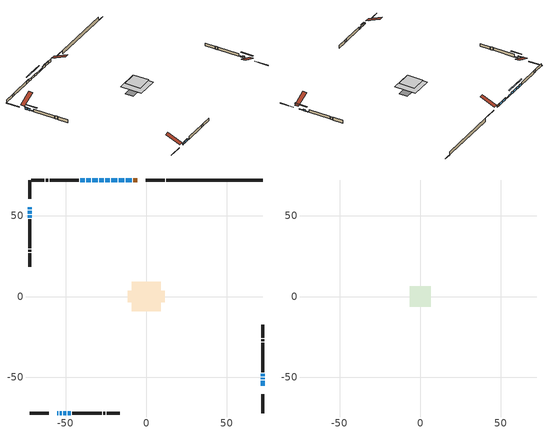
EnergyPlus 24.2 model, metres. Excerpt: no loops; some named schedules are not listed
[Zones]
conditioned space
 floor adiabatic (AdiabaticFloorConstruction): -9.09,-9.09 -9.09,9.09 9.09,9.09 9.09,-9.09 z1.91
 floor foundation (Slab1 construction): -11.4,-3.53 -11.4,3.53 11.4,3.53 11.4,-3.53 z-1.13
 floor foundation (Slab2 construction): -2.13,-1.53 -2.13,1.53 2.13,1.53 2.13,-1.53 z0
 wall outside (RimJoist1 construction): 11.57,72.24 -0.21,72.24 / -72.24,-72.24 -60.46,-72.24 / -72.24,72.24 -72.24,60.46 / 72.24,-72.24 72.24,-60.46 z1.91:2.21
 wall outside (AdiabaticWallConstruction 1): -5.45,72.24 -8.14,72.24 z1.91:3.94
 wall outside (AdiabaticWallConstruction): -55.22,-72.24 -54.58,-72.24 / -22.67,72.24 -25.42,72.24 z1.91:3.13; -9.07,72.24 -12.57,72.24 / -53.66,-72.24 -52.51,-72.24 / -72.24,55.22 -72.24,54.08 / -26.35,72.24 -29.09,72.24 / -30.02,72.24 -33.52,72.24 / -34.45,72.24 -37.2,72.24 / -38.12,72.24 -40.87,72.24 z1.91:3.66; -13.5,72.24 -17.16,72.24 z1.91:3.74; -18.09,72.24 -21.75,72.24 z1.91:2.42; -51.58,-72.24 -49.5,-72.24 z1.91:3.99; -48.57,-72.24 -46.74,-72.24 z1.91:2.83; -72.24,53.15 -72.24,51.32 z1.91:3.59; 72.24,-55.22 72.24,-52.33 / -72.24,50.39 -72.24,48.94 z1.91:2.47; 72.24,-51.4 72.24,-50.25 z1.91:3.05; 72.24,-49.33 72.24,-47.8 z1.91:2.22
 wall outside (Wall1 construction): -41.8,72.24 -59.87,72.24 / -45.82,-72.24 -27.75,-72.24 / -72.24,48.02 -72.24,29.95 / 72.24,-46.87 72.24,-28.8 z1.91:4.35
 wall outside (Wall2 construction): -60.8,72.24 -62.17,72.24 / -26.82,-72.24 -25.44,-72.24 / -72.24,29.02 -72.24,27.64 / 72.24,-27.87 72.24,-26.5 z1.91:4.35
 wall outside (Wall3 construction): -63.1,72.24 -71.31,72.24 / -24.51,-72.24 -16.31,-72.24 / -72.24,26.71 -72.24,18.51 / 72.24,-25.57 72.24,-17.36 z1.91:4.35
 wall foundation (FoundationWall1 construction): 12.5,72.24,-1.13 12.5,72.24,1.91 66.05,72.24,1.91 66.05,72.24,-1.03 72.24,72.24,-1.03 72.24,72.24,-1.13
 window (WindowConstruction 11): -55.22,-72.24 -54.59,-72.24 z1.91:3.13
 window (WindowConstruction 3): -9.07,72.24 -12.57,72.24 z1.91:3.66
 window (WindowConstruction 4): -13.5,72.24 -17.16,72.24 z1.91:3.74
 window (WindowConstruction 5): -18.09,72.24 -21.75,72.24 z1.91:2.42
 window (WindowConstruction 12): -22.67,72.24 -25.42,72.24 z1.91:3.13
 window (WindowConstruction 6): -53.66,-72.24 -52.51,-72.24 z1.91:3.66
 window (WindowConstruction 7): -51.58,-72.24 -49.5,-72.24 z1.91:3.99
 window (WindowConstruction 8): -48.57,-72.24 -46.74,-72.24 z1.91:2.82
 window (WindowConstruction 9): -72.24,55.22 -72.24,54.08 z1.91:3.66
 window (WindowConstruction 10): -72.24,53.15 -72.24,51.32 z1.91:3.59
 window (WindowConstruction 13): 72.24,-55.22 72.24,-52.33 z1.91:2.47
 window (WindowConstruction 14): -26.35,72.24 -29.09,72.24 z1.91:3.66
 window (WindowConstruction 15): -30.02,72.24 -33.52,72.24 z1.91:3.66
 window (WindowConstruction 16): -34.45,72.24 -37.2,72.24 z1.91:3.66
 window (WindowConstruction 17): -72.24,50.39 -72.24,48.94 z1.91:2.47
 window (WindowConstruction): 72.24,-51.4 72.24,-50.25 z1.91:3.05
 window (WindowConstruction 1): 72.24,-49.33 72.24,-47.8 z1.91:2.21
 window (WindowConstruction 2): -38.13,72.24 -40.87,72.24 z1.91:3.66
 door (Door): -5.45,72.24 -8.14,72.24 z1.91:3.94
 ceiling adiabatic (AdiabaticFloorConstruction): 9.09,-9.09 9.09,9.09 -9.09,9.09 -9.09,-9.09 z1.91
attic - vented
 floor to conditioned space (Floor1 construction Reversed): -6.5,-6.5 -6.5,6.5 6.5,6.5 6.5,-6.5 z4.35
 roof outside (Roof1 construction): -4.52,72.24,4.35 -4.52,59.74,9.55 -1.14,59.74,9.55 -1.14,72.24,4.35; -56.15,-72.24,4.35 -56.15,-59.74,9.55 -59.53,-59.74,9.55 -59.53,-72.24,4.35; -72.24,56.15,4.35 -59.74,56.15,9.55 -59.74,59.53,9.55 -72.24,59.53,4.35; 72.24,-56.15,4.35 59.74,-56.15,9.55 59.74,-59.53,9.55 72.24,-59.53,4.35
shading: -12.77,72.24 -8.87,72.24 -8.87,72.65 -12.77,72.65 z3.86; -17.36,72.24 -13.3,72.24 -13.3,72.65 -17.36,72.65 z3.94; -21.95,72.24 -17.89,72.24 -17.89,72.65 -21.95,72.65 z2.62; -52.31,-72.24 -53.86,-72.24 -53.86,-72.65 -52.31,-72.65 z3.86; -49.3,-72.24 -51.79,-72.24 -51.79,-72.65 -49.3,-72.65 z4.19; -46.54,-72.24 -48.77,-72.24 -48.77,-72.65 -46.54,-72.65 z3.03; -72.24,53.88 -72.24,55.42 -72.65,55.42 -72.65,53.88 z3.86; -72.24,51.12 -72.24,53.35 -72.65,53.35 -72.65,51.12 z3.79; 72.24,-48.47 72.24,-59.08 72.65,-59.08 72.65,-48.47 z6.33; -32.95,72.24 -22.49,72.24 -22.49,72.65 -32.95,72.65 z7.52; -37.38,72.24 -26.16,72.24 -26.16,72.65 -37.38,72.65 z7.52; -41.06,72.24 -30.59,72.24 -30.59,72.65 -41.06,72.65 z7.52; -72.24,45.09 -72.24,54.25 -72.65,54.25 -72.65,45.09 z6.33; 72.24,-50.05 72.24,-51.6 72.65,-51.6 72.65,-50.05 z3.25; 72.24,-47.6 72.24,-49.53 72.65,-49.53 72.65,-47.6 z2.42; -41.07,72.24 -37.92,72.24 -37.92,72.65 -41.07,72.65 z3.86
[Building]
Building 1: Terrain=Suburbs
[Site:Location]
Edmonton Intl AP_AB: Latitude {deg}=53.31; Longitude {deg}=-113.58; Time Zone {hr}=-7; Elevation {m}=723; Keep Site Location Information=Yes
[Site:GroundTemperature:Shallow]
-1.56185, -3.61833, -3.78302, -2.80711, 1.11059, 5.01004, 8.39065, 10.5322, 10.7141, 8.97234, 5.67794, 1.89811
[Site:WaterMainsTemperature]
Calculation Method=Schedule; Temperature Schedule=mains temperature schedule
[Material] Roughness=Rough; Thermal Absorptance=0.9
Name | Thickness {m} | Conductivity {W/m-K} | Density {kg/m3} | Specific Heat {J/kg-K} | Solar Absorptance | Visible Absorptance
asphalt or fiberglass shingles | 0.00635 | 0.162714 | 1121.4 | 1465.45 | 0.4 | 0.4
ceiling loosefill ins | 0.0846667 | 0.0480833 | 16.02 | 1046.75 | 0.7 | 0.7
ceiling stud and cavity | 0.1397 | 0.112217 | 65.682 | 1177.47 | 0.7 | 0.7
concrete 4.0 in. | 0.1016 | 1.803125 | 2242.8 | 837.4 | 0.7 | 0.7
concrete 8.0 in. | 0.2032 | 1.803125 | 2242.8 | 837.4 | 0.7 | 0.7
door material | 0.04445 | 0.327969 | 512.64 | 1214.23 | 0.7 | 0.7
floor covering | 0.0127 | 0.0433444 | 54.468 | 1339.84 | 0.6 | 0.6
floor rigid ins; wall rigid ins 1 | 0.512978 | 0.029427 | 32.04 | 1214.23 | 0.7 | 0.7
floor stud and cavity | 0.1397 | 1.75129 | 37.0049 | 1207.88 | 0.7 | 0.7
furniture material conditioned space 1 | 0.1524 | 0.115458 | 640.8 | 1214.23 | 0.6 | 0.6
gypsum board | 0.0127 | 0.160291 | 801 | 837.4 | 0.6 | 0.6
osb sheathing 0.5 in. | 0.0127 | 0.115458 | 512.64 | 1214.23 | 0.7 | 0.7
osb sheathing 0.75 in. | 0.01905 | 0.115458 | 512.64 | 1214.23 | 0.7 | 0.7
osb sheathing 2.0 in. | 0.0508 | 0.115458 | 512.64 | 1214.23 | 0.7 | 0.7
rim joist rigid ins; wall rigid ins | 0.051816 | 0.029427 | 32.04 | 1214.23 | 0.7 | 0.7
rim joist stud and cavity | 0.0508 | 0.0448971 | 125.044 | 1163.47 | 0.6 | 0.6
wall stud and cavity | 0.1397 | 0.228645 | 139.0536 | 1170.24 | 0.7 | 0.7
wall stud and cavity 1 | 0.1397 | 0.714818 | 139.0536 | 1170.24 | 0.7 | 0.7
wall stud and cavity 2 | 0.1397 | 0.312562 | 139.0536 | 1170.24 | 0.7 | 0.7
wall stud and cavity 3 | 0.0889 | 0.380278 | 52.3479 | 1209.89 | 0.7 | 0.7
wall stud and cavity 4 | 0.0889 | 0.391764 | 83.0341 | 1211.67 | 0.7 | 0.7
wood siding | 0.0254 | 0.102417 | 544.68 | 1172.36 | 0.4 | 0.4
wood siding 1; wood siding 2; wood siding 3 | 0.0254 | 0.102417 | 544.68 | 1172.36 | 0.7 | 0.7
[WindowMaterial:SimpleGlazingSystem]
Name | U-Factor {W/m2-K} | Solar Heat Gain Coefficient
WindowMaterial | 2.04635 | 0.44
WindowMaterial 1 | 2.68058 | 0.26
WindowMaterial 10 | 2.2042 | 0.4
WindowMaterial 11 | 2.13095 | 0.42
WindowMaterial 12 | 3.01672 | 0.5
WindowMaterial 13 | 1.9027 | 0.47
WindowMaterial 2 | 2.10143 | 0.43
WindowMaterial 3 | 1.94017 | 0.46
WindowMaterial 4 | 1.98105 | 0.45
WindowMaterial 5 | 2.22464 | 0.4
WindowMaterial 6 | 1.99525 | 0.45
WindowMaterial 7 | 1.90667 | 0.46
WindowMaterial 8 | 2.03102 | 0.44
WindowMaterial 9 | 1.94074 | 0.46
[Construction]
AdiabaticFloorConstruction: floor stud and cavity, floor rigid ins, osb sheathing 0.75 in., floor covering
AdiabaticWallConstruction: wood siding 2, wall rigid ins 1, wall stud and cavity 3, gypsum board
AdiabaticWallConstruction 1: wood siding 3, wall rigid ins 1, wall stud and cavity 3, gypsum board
Door: door material
Floor1 construction Reversed: gypsum board, ceiling stud and cavity, ceiling loosefill ins
FoundationWall1 construction: concrete 8.0 in.
furniture construction conditioned space 1: furniture material conditioned space 1
PartitionWallConstruction: gypsum board, wall stud and cavity 4, gypsum board
RimJoist1 construction: wood siding 1, rim joist rigid ins, osb sheathing 2.0 in., rim joist stud and cavity
Roof1 construction: asphalt or fiberglass shingles
Slab1 construction; Slab2 construction: concrete 4.0 in.
Wall1 construction: wood siding, wall rigid ins, osb sheathing 0.5 in., wall stud and cavity, gypsum board
Wall2 construction: wood siding, wall rigid ins, osb sheathing 0.5 in., wall stud and cavity 1, gypsum board
Wall3 construction: wood siding, wall rigid ins, osb sheathing 0.5 in., wall stud and cavity 2, gypsum board
WindowConstruction: WindowMaterial
WindowConstruction 1: WindowMaterial 1
WindowConstruction 10: WindowMaterial 9
WindowConstruction 11: WindowMaterial 10
WindowConstruction 12: WindowMaterial 11
WindowConstruction 13; WindowConstruction 17: WindowMaterial 12
WindowConstruction 14; WindowConstruction 2: WindowMaterial 2
WindowConstruction 15; WindowConstruction 3: WindowMaterial 3
WindowConstruction 16: WindowMaterial 13
WindowConstruction 4: WindowMaterial 4
WindowConstruction 5: WindowMaterial 5
WindowConstruction 6; WindowConstruction 9: WindowMaterial 6
WindowConstruction 7: WindowMaterial 7
WindowConstruction 8: WindowMaterial 8
[Zone] Multiplier=1; Part of Total Floor Area=Yes
Name | Volume {m3}
attic - vented | 140.996
conditioned space | 1097.6
[Space]
Name | Zone | Volume {m3}
attic - vented 1 | attic - vented | 140.996
conditioned space 1 | conditioned space | 1097.6
[ZoneInfiltration:EffectiveLeakageArea]
infil attic - vented 1: Zone or Space=attic - vented 1; Schedule=Always On Discrete; Effective Air Leakage Area {cm2}=5882.78; Stack Coefficient=0.000362028; Wind Coefficient=1.28556e-05
[ZoneMixing]
whole house fan mix: Zone or Space=attic - vented; Schedule=Always On Continuous; Design Flow Rate Calculation Method=Flow/Zone; Design Flow Rate {m3/s}=0; Source Zone or Space=conditioned space
[SurfaceProperty:ExposedFoundationPerimeter] Exposed Perimeter Calculation Method=TotalExposedPerimeter
Name | Total Exposed Perimeter {m}
Slab1 | 59.741
Slab2 | 14.63
[InternalMass] Zone or ZoneList=conditioned space; Space or SpaceList=conditioned space 1
Name | Construction | Surface Area {m2}
furniture mass conditioned space 1 | furniture construction conditioned space 1 | 201.724
partition wall mass | PartitionWallConstruction | 504.31
[Lights]
interior lighting: Zone or ZoneList or Space or SpaceList=conditioned space 1; Schedule=interior lighting schedule; Design Level Calculation Method=LightingLevel; Lighting Level {W}=343.2; Return Air Fraction=0; Fraction Radiant=0.6; Fraction Visible=0.2; Fraction Replaceable=1
[People]
occupants: Zone or ZoneList or Space or SpaceList=conditioned space 1; Number of People Schedule=occupants schedule; Number of People Calculation Method=People; Number of People=3; Fraction Radiant=0.314171; Sensible Heat Fraction=0.56303; Activity Level Schedule=occupants activity schedule; Carbon Dioxide Generation Rate {m3/s-W}=0; Enable ASHRAE 55 Comfort Warnings=No; Mean Radiant Temperature Calculation Type=EnclosureAveraged
[ElectricEquipment] Zone or ZoneList or Space or SpaceList=conditioned space 1; Design Level Calculation Method=EquipmentLevel
Name | Schedule | Design Level {W} | Fraction Latent | Fraction Radiant | Fraction Lost
clothes dryer | clothes dryer schedule | 140.772 | 0.015 | 0.081 | 0.85
clothes washer | clothes washer schedule | 32.1985 | 0.03 | 0.162 | 0.7
cooking range | cooking range schedule | 215.147 | 0.08 | 0.432 | 0.2
dishwasher | dishwasher schedule | 66.8632 | 0.3 | 0.18 | 0.4
fridge | fridge schedule | 72.9452 | 0 | 0.6 | 0
mech vent bath fan 0 | mech vent bath fan 0 schedule | 50.2 | 0 | 0 | 1
mech vent bath fan 1 | mech vent bath fan 1 schedule | 50.2 | 0 | 0 | 1
mech vent house fan | mech vent house fan schedule | 37.43 | 0 | 0 | 0.5
mech vent house fan cfis | mech vent house fan cfis schedule | 0 | 0 | 0 | 0
mech vent range fan 0 | mech vent range fan 0 schedule | 57 | 0 | 0 | 1
misc plug loads | misc plug loads schedule | 494.7 | 0.045 | 0.513 | 0.1
whole house fan | Always On Discrete | 0 | 0 | 0 | 1
[OtherEquipment] Zone or ZoneList or Space or SpaceList=conditioned space 1; Design Level Calculation Method=EquipmentLevel
Name | Fuel Type | Schedule | Design Level {W} | Fraction Latent | Fraction Radiant | Fraction Lost
clothes dryer 1 | Electricity | clothes dryer schedule | 0 | 0.015 | 0.081 | 0.85
cooking range 1 | Electricity | cooking range schedule | 0 | 0.08 | 0.432 | 0.2
general water use latent | None | general water use schedule | 62.594 | 1 | 0 | 0
general water use sensible | None | general water use schedule | -61.6891 | 0 | 0.6 | 0
mech vent house fan latent load | None | Always On Discrete | 0 | 1 | 0 | 0
mech vent house fan sensible load | None | Always On Discrete | 0 | 0 | 0 | 0
water heater energy adjustment1; water heater energy adjustment2 | NaturalGas | Always On Discrete | 0.01 | 0 | 0 | 1
[ZoneInfiltration:DesignFlowRate] Zone or ZoneList or Space or SpaceList=conditioned space 1; Schedule=Always On Discrete; Design Flow Rate Calculation Method=Flow/Zone; Design Flow Rate {m3/s}=0
infil flow; natural vent flow; whole house fan flow
[Foundation:Kiva] Initial Indoor Air Temperature {C}=18; Wall Depth Below Slab {m}=0.2032
Name | Wall Height Above Grade {m}
Foundation Kiva 1 | 1.91003
Foundation Kiva 2 | 0.1016
[Foundation:Kiva:Settings]
Soil Conductivity {W/m-K}=0.849921; Soil Density {kg/m3}=1842.3; Soil Specific Heat {J/kg-K}=418.7; Ground Solar Absorptivity=0.9; Ground Thermal Absorptivity=0.9; Ground Surface Roughness {m}=0.03; Far-Field Width {m}=40; Deep-Ground Boundary Condition=ZeroFlux; Deep-Ground Depth {m}=40; Minimum Cell Dimension {m}=0.2; Maximum Cell Growth Coefficient=3; Simulation Timestep=Timestep
[Exterior:Lights]
exterior lighting: Schedule=exterior lighting schedule; Design Level {W}=75.6
[Schedule:Constant]
Name | Hourly Value
Always On Continuous; mech vent house fan schedule; mech vent house fan cfis schedule; Always On Discrete | 1
occupants activity schedule | 117.228
fridge schedule | 0
[Schedule:Week:Daily]
interior lighting schedule Week Rule - Jan1-Jan27: interior lighting schedule day, interior lighting schedule day, interior lighting schedule day, interior lighting schedule day, interior lighting schedule day, interior lighting schedule day, interior lighting schedule day, interior lighting schedule default day, interior lighting schedule default day, interior lighting schedule default day, interior lighting schedule default day, interior lighting schedule default day
interior lighting schedule Week Rule - Jan28-Feb3: interior lighting schedule day, interior lighting schedule day, interior lighting schedule day, interior lighting schedule day, interior lighting schedule day 1, interior lighting schedule day 1, interior lighting schedule day 1, interior lighting schedule default day, interior lighting schedule default day, interior lighting schedule default day, interior lighting schedule default day, interior lighting schedule default day
interior lighting schedule Week Rule - Feb4-Feb24: interior lighting schedule day 1, interior lighting schedule day 1, interior lighting schedule day 1, interior lighting schedule day 1, interior lighting schedule day 1, interior lighting schedule day 1, interior lighting schedule day 1, interior lighting schedule default day, interior lighting schedule default day, interior lighting schedule default day, interior lighting schedule default day, interior lighting schedule default day
interior lighting schedule Week Rule - Feb25-Mar3: interior lighting schedule day 1, interior lighting schedule day 1, interior lighting schedule day 1, interior lighting schedule day 1, interior lighting schedule day 2, interior lighting schedule day 2, interior lighting schedule day 2, interior lighting schedule default day, interior lighting schedule default day, interior lighting schedule default day, interior lighting schedule default day, interior lighting schedule default day
interior lighting schedule Week Rule - Mar4-Mar31: interior lighting schedule day 2, interior lighting schedule day 2, interior lighting schedule day 2, interior lighting schedule day 2, interior lighting schedule day 2, interior lighting schedule day 2, interior lighting schedule day 2, interior lighting schedule default day, interior lighting schedule default day, interior lighting schedule default day, interior lighting schedule default day, interior lighting schedule default day
interior lighting schedule Week Rule - Apr1-Apr28: interior lighting schedule day 3, interior lighting schedule day 3, interior lighting schedule day 3, interior lighting schedule day 3, interior lighting schedule day 3, interior lighting schedule day 3, interior lighting schedule day 3, interior lighting schedule default day, interior lighting schedule default day, interior lighting schedule default day, interior lighting schedule default day, interior lighting schedule default day
interior lighting schedule Week Rule - Apr29-May5: interior lighting schedule day 3, interior lighting schedule day 3, interior lighting schedule day 4, interior lighting schedule day 4, interior lighting schedule day 4, interior lighting schedule day 4, interior lighting schedule day 4, interior lighting schedule default day, interior lighting schedule default day, interior lighting schedule default day, interior lighting schedule default day, interior lighting schedule default day
interior lighting schedule Week Rule - May6-May26: interior lighting schedule day 4, interior lighting schedule day 4, interior lighting schedule day 4, interior lighting schedule day 4, interior lighting schedule day 4, interior lighting schedule day 4, interior lighting schedule day 4, interior lighting schedule default day, interior lighting schedule default day, interior lighting schedule default day, interior lighting schedule default day, interior lighting schedule default day
interior lighting schedule Week Rule - May27-Jun2: interior lighting schedule day 4, interior lighting schedule day 4, interior lighting schedule day 4, interior lighting schedule day 4, interior lighting schedule day 4, interior lighting schedule day 5, interior lighting schedule day 5, interior lighting schedule default day, interior lighting schedule default day, interior lighting schedule default day, interior lighting schedule default day, interior lighting schedule default day
interior lighting schedule Week Rule - Jun3-Jun30: interior lighting schedule day 5, interior lighting schedule day 5, interior lighting schedule day 5, interior lighting schedule day 5, interior lighting schedule day 5, interior lighting schedule day 5, interior lighting schedule day 5, interior lighting schedule default day, interior lighting schedule default day, interior lighting schedule default day, interior lighting schedule default day, interior lighting schedule default day
interior lighting schedule Week Rule - Jul1-Jul28: interior lighting schedule day 6, interior lighting schedule day 6, interior lighting schedule day 6, interior lighting schedule day 6, interior lighting schedule day 6, interior lighting schedule day 6, interior lighting schedule day 6, interior lighting schedule default day, interior lighting schedule default day, interior lighting schedule default day, interior lighting schedule default day, interior lighting schedule default day
interior lighting schedule Week Rule - Jul29-Aug4: interior lighting schedule day 6, interior lighting schedule day 6, interior lighting schedule day 6, interior lighting schedule day 7, interior lighting schedule day 7, interior lighting schedule day 7, interior lighting schedule day 7, interior lighting schedule default day, interior lighting schedule default day, interior lighting schedule default day, interior lighting schedule default day, interior lighting schedule default day
interior lighting schedule Week Rule - Aug5-Aug25: interior lighting schedule day 7, interior lighting schedule day 7, interior lighting schedule day 7, interior lighting schedule day 7, interior lighting schedule day 7, interior lighting schedule day 7, interior lighting schedule day 7, interior lighting schedule default day, interior lighting schedule default day, interior lighting schedule default day, interior lighting schedule default day, interior lighting schedule default day
interior lighting schedule Week Rule - Aug26-Sep1: interior lighting schedule day 7, interior lighting schedule day 7, interior lighting schedule day 7, interior lighting schedule day 7, interior lighting schedule day 7, interior lighting schedule day 7, interior lighting schedule day 8, interior lighting schedule default day, interior lighting schedule default day, interior lighting schedule default day, interior lighting schedule default day, interior lighting schedule default day
interior lighting schedule Week Rule - Sep2-Sep29: interior lighting schedule day 8, interior lighting schedule day 8, interior lighting schedule day 8, interior lighting schedule day 8, interior lighting schedule day 8, interior lighting schedule day 8, interior lighting schedule day 8, interior lighting schedule default day, interior lighting schedule default day, interior lighting schedule default day, interior lighting schedule default day, interior lighting schedule default day
interior lighting schedule Week Rule - Sep30-Oct6: interior lighting schedule day 8, interior lighting schedule day 9, interior lighting schedule day 9, interior lighting schedule day 9, interior lighting schedule day 9, interior lighting schedule day 9, interior lighting schedule day 9, interior lighting schedule default day, interior lighting schedule default day, interior lighting schedule default day, interior lighting schedule default day, interior lighting schedule default day
interior lighting schedule Week Rule - Oct7-Oct27: interior lighting schedule day 9, interior lighting schedule day 9, interior lighting schedule day 9, interior lighting schedule day 9, interior lighting schedule day 9, interior lighting schedule day 9, interior lighting schedule day 9, interior lighting schedule default day, interior lighting schedule default day, interior lighting schedule default day, interior lighting schedule default day, interior lighting schedule default day
interior lighting schedule Week Rule - Oct28-Nov3: interior lighting schedule day 9, interior lighting schedule day 9, interior lighting schedule day 9, interior lighting schedule day 9, interior lighting schedule day 10, interior lighting schedule day 10, interior lighting schedule day 10, interior lighting schedule default day, interior lighting schedule default day, interior lighting schedule default day, interior lighting schedule default day, interior lighting schedule default day
interior lighting schedule Week Rule - Nov4-Nov24: interior lighting schedule day 10, interior lighting schedule day 10, interior lighting schedule day 10, interior lighting schedule day 10, interior lighting schedule day 10, interior lighting schedule day 10, interior lighting schedule day 10, interior lighting schedule default day, interior lighting schedule default day, interior lighting schedule default day, interior lighting schedule default day, interior lighting schedule default day
interior lighting schedule Week Rule - Nov25-Dec1: interior lighting schedule day 10, interior lighting schedule day 10, interior lighting schedule day 10, interior lighting schedule day 10, interior lighting schedule day 10, interior lighting schedule day 10, interior lighting schedule day 11, interior lighting schedule default day, interior lighting schedule default day, interior lighting schedule default day, interior lighting schedule default day, interior lighting schedule default day
interior lighting schedule Week Rule - Dec2-Dec31: interior lighting schedule day 11, interior lighting schedule day 11, interior lighting schedule day 11, interior lighting schedule day 11, interior lighting schedule day 11, interior lighting schedule day 11, interior lighting schedule day 11, interior lighting schedule default day, interior lighting schedule default day, interior lighting schedule default day, interior lighting schedule default day, interior lighting schedule default day
occupants schedule Week Rule - Jan1-Dec31: occupants schedule day, occupants schedule day, occupants schedule day, occupants schedule day, occupants schedule day, occupants schedule day, occupants schedule day, occupants schedule default day, occupants schedule default day, occupants schedule default day, occupants schedule default day, occupants schedule default day
clothes dryer schedule Week Rule - Jan1-Dec31: clothes dryer schedule day, clothes dryer schedule day, clothes dryer schedule day, clothes dryer schedule day, clothes dryer schedule day, clothes dryer schedule day, clothes dryer schedule day, clothes dryer schedule default day, clothes dryer schedule default day, clothes dryer schedule default day, clothes dryer schedule default day, clothes dryer schedule default day
clothes washer schedule Week Rule - Jan1-Dec31: clothes washer schedule day, clothes washer schedule day, clothes washer schedule day, clothes washer schedule day, clothes washer schedule day, clothes washer schedule day, clothes washer schedule day, clothes washer schedule default day, clothes washer schedule default day, clothes washer schedule default day, clothes washer schedule default day, clothes washer schedule default day
cooking range schedule Week Rule - Jan1-Dec31: cooking range schedule day, cooking range schedule day, cooking range schedule day, cooking range schedule day, cooking range schedule day, cooking range schedule day, cooking range schedule day, cooking range schedule default day, cooking range schedule default day, cooking range schedule default day, cooking range schedule default day, cooking range schedule default day
dishwasher schedule Week Rule - Jan1-Dec31: dishwasher schedule day, dishwasher schedule day, dishwasher schedule day, dishwasher schedule day, dishwasher schedule day, dishwasher schedule day, dishwasher schedule day, dishwasher schedule default day, dishwasher schedule default day, dishwasher schedule default day, dishwasher schedule default day, dishwasher schedule default day
mech vent bath fan 0 schedule Week Rule - Jan1-Dec31: mech vent bath fan 0 schedule day, mech vent bath fan 0 schedule day, mech vent bath fan 0 schedule day, mech vent bath fan 0 schedule day, mech vent bath fan 0 schedule day, mech vent bath fan 0 schedule day, mech vent bath fan 0 schedule day, mech vent bath fan 0 schedule default day, mech vent bath fan 0 schedule default day, mech vent bath fan 0 schedule default day, mech vent bath fan 0 schedule default day, mech vent bath fan 0 schedule default day
mech vent bath fan 1 schedule Week Rule - Jan1-Dec31: mech vent bath fan 1 schedule day, mech vent bath fan 1 schedule day, mech vent bath fan 1 schedule day, mech vent bath fan 1 schedule day, mech vent bath fan 1 schedule day, mech vent bath fan 1 schedule day, mech vent bath fan 1 schedule day, mech vent bath fan 1 schedule default day, mech vent bath fan 1 schedule default day, mech vent bath fan 1 schedule default day, mech vent bath fan 1 schedule default day, mech vent bath fan 1 schedule default day
mech vent range fan 0 schedule Week Rule - Jan1-Dec31: mech vent range fan 0 schedule day, mech vent range fan 0 schedule day, mech vent range fan 0 schedule day, mech vent range fan 0 schedule day, mech vent range fan 0 schedule day, mech vent range fan 0 schedule day, mech vent range fan 0 schedule day, mech vent range fan 0 schedule default day, mech vent range fan 0 schedule default day, mech vent range fan 0 schedule default day, mech vent range fan 0 schedule default day, mech vent range fan 0 schedule default day
misc plug loads schedule Week Rule - Jan1-Dec31: misc plug loads schedule day, misc plug loads schedule day, misc plug loads schedule day, misc plug loads schedule day, misc plug loads schedule day, misc plug loads schedule day, misc plug loads schedule day, misc plug loads schedule default day, misc plug loads schedule default day, misc plug loads schedule default day, misc plug loads schedule default day, misc plug loads schedule default day
general water use schedule Week Rule - Jan1-Dec31: general water use schedule day, general water use schedule day, general water use schedule day, general water use schedule day, general water use schedule day, general water use schedule day, general water use schedule day, general water use schedule default day, general water use schedule default day, general water use schedule default day, general water use schedule default day, general water use schedule default day
exterior lighting schedule Week Rule - Jan1-Jan27: exterior lighting schedule day, exterior lighting schedule day, exterior lighting schedule day, exterior lighting schedule day, exterior lighting schedule day, exterior lighting schedule day, exterior lighting schedule day, exterior lighting schedule default day, exterior lighting schedule default day, exterior lighting schedule default day, exterior lighting schedule default day, exterior lighting schedule default day
exterior lighting schedule Week Rule - Jan28-Feb3: exterior lighting schedule day, exterior lighting schedule day, exterior lighting schedule day, exterior lighting schedule day, exterior lighting schedule day 1, exterior lighting schedule day 1, exterior lighting schedule day 1, exterior lighting schedule default day, exterior lighting schedule default day, exterior lighting schedule default day, exterior lighting schedule default day, exterior lighting schedule default day
exterior lighting schedule Week Rule - Feb4-Feb24: exterior lighting schedule day 1, exterior lighting schedule day 1, exterior lighting schedule day 1, exterior lighting schedule day 1, exterior lighting schedule day 1, exterior lighting schedule day 1, exterior lighting schedule day 1, exterior lighting schedule default day, exterior lighting schedule default day, exterior lighting schedule default day, exterior lighting schedule default day, exterior lighting schedule default day
exterior lighting schedule Week Rule - Feb25-Mar3: exterior lighting schedule day 1, exterior lighting schedule day 1, exterior lighting schedule day 1, exterior lighting schedule day 1, exterior lighting schedule day 2, exterior lighting schedule day 2, exterior lighting schedule day 2, exterior lighting schedule default day, exterior lighting schedule default day, exterior lighting schedule default day, exterior lighting schedule default day, exterior lighting schedule default day
exterior lighting schedule Week Rule - Mar4-Mar31: exterior lighting schedule day 2, exterior lighting schedule day 2, exterior lighting schedule day 2, exterior lighting schedule day 2, exterior lighting schedule day 2, exterior lighting schedule day 2, exterior lighting schedule day 2, exterior lighting schedule default day, exterior lighting schedule default day, exterior lighting schedule default day, exterior lighting schedule default day, exterior lighting schedule default day
exterior lighting schedule Week Rule - Apr1-Apr28: exterior lighting schedule day 3, exterior lighting schedule day 3, exterior lighting schedule day 3, exterior lighting schedule day 3, exterior lighting schedule day 3, exterior lighting schedule day 3, exterior lighting schedule day 3, exterior lighting schedule default day, exterior lighting schedule default day, exterior lighting schedule default day, exterior lighting schedule default day, exterior lighting schedule default day
exterior lighting schedule Week Rule - Apr29-May5: exterior lighting schedule day 3, exterior lighting schedule day 3, exterior lighting schedule day 4, exterior lighting schedule day 4, exterior lighting schedule day 4, exterior lighting schedule day 4, exterior lighting schedule day 4, exterior lighting schedule default day, exterior lighting schedule default day, exterior lighting schedule default day, exterior lighting schedule default day, exterior lighting schedule default day
exterior lighting schedule Week Rule - May6-May26: exterior lighting schedule day 4, exterior lighting schedule day 4, exterior lighting schedule day 4, exterior lighting schedule day 4, exterior lighting schedule day 4, exterior lighting schedule day 4, exterior lighting schedule day 4, exterior lighting schedule default day, exterior lighting schedule default day, exterior lighting schedule default day, exterior lighting schedule default day, exterior lighting schedule default day
exterior lighting schedule Week Rule - May27-Jun2: exterior lighting schedule day 4, exterior lighting schedule day 4, exterior lighting schedule day 4, exterior lighting schedule day 4, exterior lighting schedule day 4, exterior lighting schedule day 5, exterior lighting schedule day 5, exterior lighting schedule default day, exterior lighting schedule default day, exterior lighting schedule default day, exterior lighting schedule default day, exterior lighting schedule default day
exterior lighting schedule Week Rule - Jun3-Jun30: exterior lighting schedule day 5, exterior lighting schedule day 5, exterior lighting schedule day 5, exterior lighting schedule day 5, exterior lighting schedule day 5, exterior lighting schedule day 5, exterior lighting schedule day 5, exterior lighting schedule default day, exterior lighting schedule default day, exterior lighting schedule default day, exterior lighting schedule default day, exterior lighting schedule default day
exterior lighting schedule Week Rule - Jul1-Jul28: exterior lighting schedule day 6, exterior lighting schedule day 6, exterior lighting schedule day 6, exterior lighting schedule day 6, exterior lighting schedule day 6, exterior lighting schedule day 6, exterior lighting schedule day 6, exterior lighting schedule default day, exterior lighting schedule default day, exterior lighting schedule default day, exterior lighting schedule default day, exterior lighting schedule default day
exterior lighting schedule Week Rule - Jul29-Aug4: exterior lighting schedule day 6, exterior lighting schedule day 6, exterior lighting schedule day 6, exterior lighting schedule day 7, exterior lighting schedule day 7, exterior lighting schedule day 7, exterior lighting schedule day 7, exterior lighting schedule default day, exterior lighting schedule default day, exterior lighting schedule default day, exterior lighting schedule default day, exterior lighting schedule default day
exterior lighting schedule Week Rule - Aug5-Aug25: exterior lighting schedule day 7, exterior lighting schedule day 7, exterior lighting schedule day 7, exterior lighting schedule day 7, exterior lighting schedule day 7, exterior lighting schedule day 7, exterior lighting schedule day 7, exterior lighting schedule default day, exterior lighting schedule default day, exterior lighting schedule default day, exterior lighting schedule default day, exterior lighting schedule default day
exterior lighting schedule Week Rule - Aug26-Sep1: exterior lighting schedule day 7, exterior lighting schedule day 7, exterior lighting schedule day 7, exterior lighting schedule day 7, exterior lighting schedule day 7, exterior lighting schedule day 7, exterior lighting schedule day 8, exterior lighting schedule default day, exterior lighting schedule default day, exterior lighting schedule default day, exterior lighting schedule default day, exterior lighting schedule default day
[Schedule:Year]
interior lighting schedule: interior lighting schedule Week Rule - Jan1-Jan27, 1, 1, 1, 27, interior lighting schedule Week Rule - Jan28-Feb3, 1, 28, 2, 3, interior lighting schedule Week Rule - Feb4-Feb24, 2, 4, 2, 24, interior lighting schedule Week Rule - Feb25-Mar3, 2, 25, 3, 3, interior lighting schedule Week Rule - Mar4-Mar31, 3, 4, 3, 31, interior lighting schedule Week Rule - Apr1-Apr28, 4, 1, 4, 28, interior lighting schedule Week Rule - Apr29-May5, 4, 29, 5, 5, interior lighting schedule Week Rule - May6-May26, 5, 6, 5, 26, interior lighting schedule Week Rule - May27-Jun2, 5, 27, 6, 2, interior lighting schedule Week Rule - Jun3-Jun30, 6, 3, 6, 30, interior lighting schedule Week Rule - Jul1-Jul28, 7, 1, 7, 28, interior lighting schedule Week Rule - Jul29-Aug4, 7, 29, 8, 4, interior lighting schedule Week Rule - Aug5-Aug25, 8, 5, 8, 25, interior lighting schedule Week Rule - Aug26-Sep1, 8, 26, 9, 1, interior lighting schedule Week Rule - Sep2-Sep29, 9, 2, 9, 29, interior lighting schedule Week Rule - Sep30-Oct6, 9, 30, 10, 6, interior lighting schedule Week Rule - Oct7-Oct27, 10, 7, 10, 27, interior lighting schedule Week Rule - Oct28-Nov3, 10, 28, 11, 3, interior lighting schedule Week Rule - Nov4-Nov24, 11, 4, 11, 24, interior lighting schedule Week Rule - Nov25-Dec1, 11, 25, 12, 1, interior lighting schedule Week Rule - Dec2-Dec31, 12, 2, 12, 31
occupants schedule: occupants schedule Week Rule - Jan1-Dec31, 1, 1, 12, 31
clothes dryer schedule: clothes dryer schedule Week Rule - Jan1-Dec31, 1, 1, 12, 31
clothes washer schedule: clothes washer schedule Week Rule - Jan1-Dec31, 1, 1, 12, 31
cooking range schedule: cooking range schedule Week Rule - Jan1-Dec31, 1, 1, 12, 31
dishwasher schedule: dishwasher schedule Week Rule - Jan1-Dec31, 1, 1, 12, 31
mech vent bath fan 0 schedule: mech vent bath fan 0 schedule Week Rule - Jan1-Dec31, 1, 1, 12, 31
mech vent bath fan 1 schedule: mech vent bath fan 1 schedule Week Rule - Jan1-Dec31, 1, 1, 12, 31
mech vent range fan 0 schedule: mech vent range fan 0 schedule Week Rule - Jan1-Dec31, 1, 1, 12, 31
misc plug loads schedule: misc plug loads schedule Week Rule - Jan1-Dec31, 1, 1, 12, 31
general water use schedule: general water use schedule Week Rule - Jan1-Dec31, 1, 1, 12, 31
exterior lighting schedule: exterior lighting schedule Week Rule - Jan1-Jan27, 1, 1, 1, 27, exterior lighting schedule Week Rule - Jan28-Feb3, 1, 28, 2, 3, exterior lighting schedule Week Rule - Feb4-Feb24, 2, 4, 2, 24, exterior lighting schedule Week Rule - Feb25-Mar3, 2, 25, 3, 3, exterior lighting schedule Week Rule - Mar4-Mar31, 3, 4, 3, 31, exterior lighting schedule Week Rule - Apr1-Apr28, 4, 1, 4, 28, exterior lighting schedule Week Rule - Apr29-May5, 4, 29, 5, 5, exterior lighting schedule Week Rule - May6-May26, 5, 6, 5, 26, exterior lighting schedule Week Rule - May27-Jun2, 5, 27, 6, 2, exterior lighting schedule Week Rule - Jun3-Jun30, 6, 3, 6, 30, exterior lighting schedule Week Rule - Jul1-Jul28, 7, 1, 7, 28, exterior lighting schedule Week Rule - Jul29-Aug4, 7, 29, 8, 4, exterior lighting schedule Week Rule - Aug5-Aug25, 8, 5, 8, 25, exterior lighting schedule Week Rule - Aug26-Sep1, 8, 26, 9, 1, exterior lighting schedule Week Rule - Sep2-Sep29, 9, 2, 9, 29, exterior lighting schedule Week Rule - Sep30-Oct6, 9, 30, 10, 6, exterior lighting schedule Week Rule - Oct7-Oct27, 10, 7, 10, 27, exterior lighting schedule Week Rule - Oct28-Nov3, 10, 28, 11, 3, exterior lighting schedule Week Rule - Nov4-Nov24, 11, 4, 11, 24, exterior lighting schedule Week Rule - Nov25-Dec1, 11, 25, 12, 1, exterior lighting schedule Week Rule - Dec2-Dec31, 12, 2, 12, 31
[Schedule:Compact]
mains temperature schedule: Through: 01/01, For: AllDays, Until: 24:00, 3.97167, Through: 01/02, For: AllDays, Until: 24:00, 3.90778, Through: 01/03, For: AllDays, Until: 24:00, 3.84556, Through: 01/04, For: AllDays, Until: 24:00, 3.78389, Through: 01/05, For: AllDays, Until: 24:00, 3.72278, Through: 01/06, For: AllDays, Until: 24:00, 3.66278, Through: 01/07, For: AllDays, Until: 24:00, 3.60389, Through: 01/08, For: AllDays, Until: 24:00, 3.54556, Through: 01/09, For: AllDays, Until: 24:00, 3.48833, Through: 01/10, For: AllDays, Until: 24:00, 3.43167, Through: 01/11, For: AllDays, Until: 24:00, 3.37611, Through: 01/12, For: AllDays, Until: 24:00, 3.32167, Through: 01/13, For: AllDays, Until: 24:00, 3.26833, Through: 01/14, For: AllDays, Until: 24:00, 3.21556, Through: 01/15, For: AllDays, Until: 24:00, 3.16444, Through: 01/16, For: AllDays, Until: 24:00, 3.11389, Through: 01/17, For: AllDays, Until: 24:00, 3.06444, Through: 01/18, For: AllDays, Until: 24:00, 3.01611, Through: 01/19, For: AllDays, Until: 24:00, 2.96889, Through: 01/20, For: AllDays, Until: 24:00, 2.92278, Through: 01/21, For: AllDays, Until: 24:00, 2.87722, Through: 01/22, For: AllDays, Until: 24:00, 2.83333, Through: 01/23, For: AllDays, Until: 24:00, 2.79056, Through: 01/24, For: AllDays, Until: 24:00, 2.74889, Through: 01/25, For: AllDays, Until: 24:00, 2.70833, Through: 01/26, For: AllDays, Until: 24:00, 2.66889, Through: 01/27, For: AllDays, Until: 24:00, 2.63056, Through: 01/28, For: AllDays, Until: 24:00, 2.59333, Through: 01/29, For: AllDays, Until: 24:00, 2.55778, Through: 01/30, For: AllDays, Until: 24:00, 2.52278, Through: 01/31, For: AllDays, Until: 24:00, 2.48944, Through: 02/01, For: AllDays, Until: 24:00, 2.45722, Through: 02/02, For: AllDays, Until: 24:00, 2.42611, Through: 02/03, For: AllDays, Until: 24:00, 2.39667, Through: 02/04, For: AllDays, Until: 24:00, 2.36833, Through: 02/05, For: AllDays, Until: 24:00, 2.34111, Through: 02/06, For: AllDays, Until: 24:00, 2.315, Through: 02/07, For: AllDays, Until: 24:00, 2.29056, Through: 02/08, For: AllDays, Until: 24:00, 2.26722, Through: 02/09, For: AllDays, Until: 24:00, 2.245, Through: 02/10, For: AllDays, Until: 24:00, 2.22444, Through: 02/11, For: AllDays, Until: 24:00, 2.20444, Through: 02/12, For: AllDays, Until: 24:00, 2.18667, Through: 02/13, For: AllDays, Until: 24:00, 2.17, Through: 02/14, For: AllDays, Until: 24:00, 2.15444, Through: 02/15, For: AllDays, Until: 24:00, 2.14, Through: 02/16, For: AllDays, Until: 24:00, 2.12722, Through: 02/17, For: AllDays, Until: 24:00, 2.11556, Through: 02/18, For: AllDays, Until: 24:00, 2.10556, Through: 02/19, For: AllDays, Until: 24:00, 2.09667, Through: 02/20, For: AllDays, Until: 24:00, 2.08889, Through: 02/21, For: AllDays, Until: 24:00, 2.08278, Through: 02/22, For: AllDays, Until: 24:00, 2.07833, Through: 02/23, For: AllDays, Until: 24:00, 2.07444, Through: 02/24, For: AllDays, Until: 24:00, 2.07278, Through: 02/25, For: AllDays, Until: 24:00, 2.07167, Through: 02/26, For: AllDays, Until: 24:00, 2.07222, Through: 02/27, For: AllDays, Until: 24:00, 2.07444, Through: 02/28, For: AllDays, Until: 24:00, 2.07778, Through: 03/01, For: AllDays, Until: 24:00, 2.08222, Through: 03/02, For: AllDays, Until: 24:00, 2.08833, Through: 03/03, For: AllDays, Until: 24:00, 2.09556, Through: 03/04, For: AllDays, Until: 24:00, 2.10444, Through: 03/05, For: AllDays, Until: 24:00, 2.11444, Through: 03/06, For: AllDays, Until: 24:00, 2.12556, Through: 03/07, For: AllDays, Until: 24:00, 2.13833, Through: 03/08, For: AllDays, Until: 24:00, 2.15278, Through: 03/09, For: AllDays, Until: 24:00, 2.16778, Through: 03/10, For: AllDays, Until: 24:00, 2.18444, Through: 03/11, For: AllDays, Until: 24:00, 2.20278, Through: 03/12, For: AllDays, Until: 24:00, 2.22167, Through: 03/13, For: AllDays, Until: 24:00, 2.24278, Through: 03/14, For: AllDays, Until: 24:00, 2.26444, Through: 03/15, For: AllDays, Until: 24:00, 2.28778, Through: 03/16, For: AllDays, Until: 24:00, 2.31222, Through: 03/17, For: AllDays, Until: 24:00, 2.33778, Through: 03/18, For: AllDays, Until: 24:00, 2.365, Through: 03/19, For: AllDays, Until: 24:00, 2.39333, Through: 03/20, For: AllDays, Until: 24:00, 2.42278, Through: 03/21, For: AllDays, Until: 24:00, 2.45389, Through: 03/22, For: AllDays, Until: 24:00, 2.48611, Through: 03/23, For: AllDays, Until: 24:00, 2.51889, Through: 03/24, For: AllDays, Until: 24:00, 2.55389, Through: 03/25, For: AllDays, Until: 24:00, 2.58944, Through: 03/26, For: AllDays, Until: 24:00, 2.62611, Through: 03/27, For: AllDays, Until: 24:00, 2.66444, Through: 03/28, For: AllDays, Until: 24:00, 2.70389, Through: 03/29, For: AllDays, Until: 24:00, 2.74389, Through: 03/30, For: AllDays, Until: 24:00, 2.78556, Through: 03/31, For: AllDays, Until: 24:00, 2.82833, Through: 04/01, For: AllDays, Until: 24:00, 2.87222, Through: 04/02, For: AllDays, Until: 24:00, 2.91722, Through: 04/03, For: AllDays, Until: 24:00, 2.96333, Through: 04/04, For: AllDays, Until: 24:00, 3.01056, Through: 04/05, For: AllDays, Until: 24:00, 3.05889, Through: 04/06, For: AllDays, Until: 24:00, 3.10833, Through: 04/07, For: AllDays, Until: 24:00, 3.15833, Through: 04/08, For: AllDays, Until: 24:00, 3.21, Through: 04/09, For: AllDays, Until: 24:00, 3.26222, Through: 04/10, For: AllDays, Until: 24:00, 3.31556, Through: 04/11, For: AllDays, Until: 24:00, 3.37, Through: 04/12, For: AllDays, Until: 24:00, 3.42556, Through: 04/13, For: AllDays, Until: 24:00, 3.48167, Through: 04/14, For: AllDays, Until: 24:00, 3.53889, Through: 04/15, For: AllDays, Until: 24:00, 3.59722, Through: 04/16, For: AllDays, Until: 24:00, 3.65611, Through: 04/17, For: AllDays, Until: 24:00, 3.71611, Through: 04/18, For: AllDays, Until: 24:00, 3.77667, Through: 04/19, For: AllDays, Until: 24:00, 3.83833, Through: 04/20, For: AllDays, Until: 24:00, 3.90111, Through: 04/21, For: AllDays, Until: 24:00, 3.96444, Through: 04/22, For: AllDays, Until: 24:00, 4.02833, Through: 04/23, For: AllDays, Until: 24:00, 4.09333, Through: 04/24, For: AllDays, Until: 24:00, 4.15889, Through: 04/25, For: AllDays, Until: 24:00, 4.225, Through: 04/26, For: AllDays, Until: 24:00, 4.29222, Through: 04/27, For: AllDays, Until: 24:00, 4.36, Through: 04/28, For: AllDays, Until: 24:00, 4.42833, Through: 04/29, For: AllDays, Until: 24:00, 4.49722, Through: 04/30, For: AllDays, Until: 24:00, 4.56667, Through: 05/01, For: AllDays, Until: 24:00, 4.63722, Through: 05/02, For: AllDays, Until: 24:00, 4.70833, Through: 05/03, For: AllDays, Until: 24:00, 4.77944, Through: 05/04, For: AllDays, Until: 24:00, 4.85167, Through: 05/05, For: AllDays, Until: 24:00, 4.92389, Through: 05/06, For: AllDays, Until: 24:00, 4.99722, Through: 05/07, For: AllDays, Until: 24:00, 5.07056, Through: 05/08, For: AllDays, Until: 24:00, 5.145, Through: 05/09, For: AllDays, Until: 24:00, 5.21944, Through: 05/10, For: AllDays, Until: 24:00, 5.29389, Through: 05/11, For: AllDays, Until: 24:00, 5.36944, Through: 05/12, For: AllDays, Until: 24:00, 5.445, Through: 05/13, For: AllDays, Until: 24:00, 5.52111, Through: 05/14, For: AllDays, Until: 24:00, 5.59722, Through: 05/15, For: AllDays, Until: 24:00, 5.67389, Through: 05/16, For: AllDays, Until: 24:00, 5.75056, Through: 05/17, For: AllDays, Until: 24:00, 5.82778, Through: 05/18, For: AllDays, Until: 24:00, 5.90556, Through: 05/19, For: AllDays, Until: 24:00, 5.98278, Through: 05/20, For: AllDays, Until: 24:00, 6.06056, Through: 05/21, For: AllDays, Until: 24:00, 6.13889, Through: 05/22, For: AllDays, Until: 24:00, 6.21667, Through: 05/23, For: AllDays, Until: 24:00, 6.295, Through: 05/24, For: AllDays, Until: 24:00, 6.37333, Through: 05/25, For: AllDays, Until: 24:00, 6.45222, Through: 05/26, For: AllDays, Until: 24:00, 6.53056, Through: 05/27, For: AllDays, Until: 24:00, 6.60889, Through: 05/28, For: AllDays, Until: 24:00, 6.68778, Through: 05/29, For: AllDays, Until: 24:00, 6.76611, Through: 05/30, For: AllDays, Until: 24:00, 6.84444, Through: 05/31, For: AllDays, Until: 24:00, 6.92278, Through: 06/01, For: AllDays, Until: 24:00, 7.00111, Through: 06/02, For: AllDays, Until: 24:00, 7.07944, Through: 06/03, For: AllDays, Until: 24:00, 7.15778, Through: 06/04, For: AllDays, Until: 24:00, 7.23556, Through: 06/05, For: AllDays, Until: 24:00, 7.31333, Through: 06/06, For: AllDays, Until: 24:00, 7.39056, Through: 06/07, For: AllDays, Until: 24:00, 7.46833, Through: 06/08, For: AllDays, Until: 24:00, 7.545, Through: 06/09, For: AllDays, Until: 24:00, 7.62222, Through: 06/10, For: AllDays, Until: 24:00, 7.69833, Through: 06/11, For: AllDays, Until: 24:00, 7.775, Through: 06/12, For: AllDays, Until: 24:00, 7.85056, Through: 06/13, For: AllDays, Until: 24:00, 7.92611, Through: 06/14, For: AllDays, Until: 24:00, 8.00111, Through: 06/15, For: AllDays, Until: 24:00, 8.07611, Through: 06/16, For: AllDays, Until: 24:00, 8.15056, Through: 06/17, For: AllDays, Until: 24:00, 8.22389, Through: 06/18, For: AllDays, Until: 24:00, 8.29778, Through: 06/19, For: AllDays, Until: 24:00, 8.37056, Through: 06/20, For: AllDays, Until: 24:00, 8.44278, Through: 06/21, For: AllDays, Until: 24:00, 8.51444, Through: 06/22, For: AllDays, Until: 24:00, 8.58611, Through: 06/23, For: AllDays, Until: 24:00, 8.65667, Through: 06/24, For: AllDays, Until: 24:00, 8.72667, Through: 06/25, For: AllDays, Until: 24:00, 8.79611, Through: 06/26, For: AllDays, Until: 24:00, 8.865, Through: 06/27, For: AllDays, Until: 24:00, 8.93333, Through: 06/28, For: AllDays, Until: 24:00, 9.00056, Through: 06/29, For: AllDays, Until: 24:00, 9.06778, Through: 06/30, For: AllDays, Until: 24:00, 9.13333, Through: 07/01, For: AllDays, Until: 24:00, 9.19889, Through: 07/02, For: AllDays, Until: 24:00, 9.26333, Through: 07/03, For: AllDays, Until: 24:00, 9.32722, Through: 07/04, For: AllDays, Until: 24:00, 9.39056, Through: 07/05, For: AllDays, Until: 24:00, 9.45278, Through: 07/06, For: AllDays, Until: 24:00, 9.51389, Through: 07/07, For: AllDays, Until: 24:00, 9.57444, Through: 07/08, For: AllDays, Until: 24:00, 9.63389, Through: 07/09, For: AllDays, Until: 24:00, 9.69278, Through: 07/10, For: AllDays, Until: 24:00, 9.75056, Through: 07/11, For: AllDays, Until: 24:00, 9.80778, Through: 07/12, For: AllDays, Until: 24:00, 9.86333, Through: 07/13, For: AllDays, Until: 24:00, 9.91833, Through: 07/14, For: AllDays, Until: 24:00, 9.97278, Through: 07/15, For: AllDays, Until: 24:00, 10.0256, Through: 07/16, For: AllDays, Until: 24:00, 10.0778, Through: 07/17, For: AllDays, Until: 24:00, 10.1289, Through: 07/18, For: AllDays, Until: 24:00, 10.1789, Through: 07/19, For: AllDays, Until: 24:00, 10.2278, Through: 07/20, For: AllDays, Until: 24:00, 10.2756, Through: 07/21, For: AllDays, Until: 24:00, 10.3222, Through: 07/22, For: AllDays, Until: 24:00, 10.3683, Through: 07/23, For: AllDays, Until: 24:00, 10.4128, Through: 07/24, For: AllDays, Until: 24:00, 10.4561, Through: 07/25, For: AllDays, Until: 24:00, 10.4989, Through: 07/26, For: AllDays, Until: 24:00, 10.54, Through: 07/27, For: AllDays, Until: 24:00, 10.58, Through: 07/28, For: AllDays, Until: 24:00, 10.6189, Through: 07/29, For: AllDays, Until: 24:00, 10.6567, Through: 07/30, For: AllDays, Until: 24:00, 10.6928, Through: 07/31, For: AllDays, Until: 24:00, 10.7283, Through: 08/01, For: AllDays, Until: 24:00, 10.7622, Through: 08/02, For: AllDays, Until: 24:00, 10.7956, Through: 08/03, For: AllDays, Until: 24:00, 10.8272, Through: 08/04, For: AllDays, Until: 24:00, 10.8572, Through: 08/05, For: AllDays, Until: 24:00, 10.8867, Through: 08/06, For: AllDays, Until: 24:00, 10.9144, Through: 08/07, For: AllDays, Until: 24:00, 10.9411, Through: 08/08, For: AllDays, Until: 24:00, 10.9667, Through: 08/09, For: AllDays, Until: 24:00, 10.9906, Through: 08/10, For: AllDays, Until: 24:00, 11.0133, Through: 08/11, For: AllDays, Until: 24:00, 11.035, Through: 08/12, For: AllDays, Until: 24:00, 11.055, Through: 08/13, For: AllDays, Until: 24:00, 11.0739, Through: 08/14, For: AllDays, Until: 24:00, 11.0917, Through: 08/15, For: AllDays, Until: 24:00, 11.1078, Through: 08/16, For: AllDays, Until: 24:00, 11.1228, Through: 08/17, For: AllDays, Until: 24:00, 11.1361, Through: 08/18, For: AllDays, Until: 24:00, 11.1483, Through: 08/19, For: AllDays, Until: 24:00, 11.1594, Through: 08/20, For: AllDays, Until: 24:00, 11.1689, Through: 08/21, For: AllDays, Until: 24:00, 11.1772, Through: 08/22, For: AllDays, Until: 24:00, 11.1844, Through: 08/23, For: AllDays, Until: 24:00, 11.19, Through: 08/24, For: AllDays, Until: 24:00, 11.1939, Through: 08/25, For: AllDays, Until: 24:00, 11.1967, Through: 08/26, For: AllDays, Until: 24:00, 11.1983, Through: 08/27, For: AllDays, Until: 24:00, 11.1983, Through: 08/28, For: AllDays, Until: 24:00, 11.1972, Through: 08/29, For: AllDays, Until: 24:00, 11.195, Through: 08/30, For: AllDays, Until: 24:00, 11.1911, Through: 08/31, For: AllDays, Until: 24:00, 11.1856, Through: 09/01, For: AllDays, Until: 24:00, 11.1789, Through: 09/02, For: AllDays, Until: 24:00, 11.1711, Through: 09/03, For: AllDays, Until: 24:00, 11.1617, Through: 09/04, For: AllDays, Until: 24:00, 11.1511, Through: 09/05, For: AllDays, Until: 24:00, 11.1394, Through: 09/06, For: AllDays, Until: 24:00, 11.1261, Through: 09/07, For: AllDays, Until: 24:00, 11.1111, Through: 09/08, For: AllDays, Until: 24:00, 11.0956, Through: 09/09, For: AllDays, Until: 24:00, 11.0778, Through: 09/10, For: AllDays, Until: 24:00, 11.0594, Through: 09/11, For: AllDays, Until: 24:00, 11.0394, Through: 09/12, For: AllDays, Until: 24:00, 11.0183, Through: 09/13, For: AllDays, Until: 24:00, 10.9961, Through: 09/14, For: AllDays, Until: 24:00, 10.9722, Through: 09/15, For: AllDays, Until: 24:00, 10.9472, Through: 09/16, For: AllDays, Until: 24:00, 10.9206, Through: 09/17, For: AllDays, Until: 24:00, 10.8928, Through: 09/18, For: AllDays, Until: 24:00, 10.8639, Through: 09/19, For: AllDays, Until: 24:00, 10.8339, Through: 09/20, For: AllDays, Until: 24:00, 10.8028, Through: 09/21, For: AllDays, Until: 24:00, 10.77, Through: 09/22, For: AllDays, Until: 24:00, 10.7361, Through: 09/23, For: AllDays, Until: 24:00, 10.7011, Through: 09/24, For: AllDays, Until: 24:00, 10.665, Through: 09/25, For: AllDays, Until: 24:00, 10.6272, Through: 09/26, For: AllDays, Until: 24:00, 10.5889, Through: 09/27, For: AllDays, Until: 24:00, 10.5489, Through: 09/28, For: AllDays, Until: 24:00, 10.5078, Through: 09/29, For: AllDays, Until: 24:00, 10.4661, Through: 09/30, For: AllDays, Until: 24:00, 10.4228, Through: 10/01, For: AllDays, Until: 24:00, 10.3783, Through: 10/02, For: AllDays, Until: 24:00, 10.3328, Through: 10/03, For: AllDays, Until: 24:00, 10.2861, Through: 10/04, For: AllDays, Until: 24:00, 10.2383, Through: 10/05, For: AllDays, Until: 24:00, 10.19, Through: 10/06, For: AllDays, Until: 24:00, 10.14, Through: 10/07, For: AllDays, Until: 24:00, 10.0894, Through: 10/08, For: AllDays, Until: 24:00, 10.0372, Through: 10/09, For: AllDays, Until: 24:00, 9.98444, Through: 10/10, For: AllDays, Until: 24:00, 9.93056, Through: 10/11, For: AllDays, Until: 24:00, 9.87611, Through: 10/12, For: AllDays, Until: 24:00, 9.82, Through: 10/13, For: AllDays, Until: 24:00, 9.76333, Through: 10/14, For: AllDays, Until: 24:00, 9.70611, Through: 10/15, For: AllDays, Until: 24:00, 9.64722, Through: 10/16, For: AllDays, Until: 24:00, 9.58778, Through: 10/17, For: AllDays, Until: 24:00, 9.52778, Through: 10/18, For: AllDays, Until: 24:00, 9.46667, Through: 10/19, For: AllDays, Until: 24:00, 9.40444, Through: 10/20, For: AllDays, Until: 24:00, 9.34167, Through: 10/21, For: AllDays, Until: 24:00, 9.27778, Through: 10/22, For: AllDays, Until: 24:00, 9.21333, Through: 10/23, For: AllDays, Until: 24:00, 9.14833, Through: 10/24, For: AllDays, Until: 24:00, 9.08222, Through: 10/25, For: AllDays, Until: 24:00, 9.01556, Through: 10/26, For: AllDays, Until: 24:00, 8.94833, Through: 10/27, For: AllDays, Until: 24:00, 8.88056, Through: 10/28, For: AllDays, Until: 24:00, 8.81167, Through: 10/29, For: AllDays, Until: 24:00, 8.74222, Through: 10/30, For: AllDays, Until: 24:00, 8.67222, Through: 10/31, For: AllDays, Until: 24:00, 8.60167, Through: 11/01, For: AllDays, Until: 24:00, 8.53056, Through: 11/02, For: AllDays, Until: 24:00, 8.45889, Through: 11/03, For: AllDays, Until: 24:00, 8.38667, Through: 11/04, For: AllDays, Until: 24:00, 8.31389, Through: 11/05, For: AllDays, Until: 24:00, 8.24056, Through: 11/06, For: AllDays, Until: 24:00, 8.16667, Through: 11/07, For: AllDays, Until: 24:00, 8.09278, Through: 11/08, For: AllDays, Until: 24:00, 8.01833, Through: 11/09, For: AllDays, Until: 24:00, 7.94278, Through: 11/10, For: AllDays, Until: 24:00, 7.86778, Through: 11/11, For: AllDays, Until: 24:00, 7.79167, Through: 11/12, For: AllDays, Until: 24:00, 7.71556, Through: 11/13, For: AllDays, Until: 24:00, 7.63944, Through: 11/14, For: AllDays, Until: 24:00, 7.56222, Through: 11/15, For: AllDays, Until: 24:00, 7.48556, Through: 11/16, For: AllDays, Until: 24:00, 7.40833, Through: 11/17, For: AllDays, Until: 24:00, 7.33056, Through: 11/18, For: AllDays, Until: 24:00, 7.25278, Through: 11/19, For: AllDays, Until: 24:00, 7.175, Through: 11/20, For: AllDays, Until: 24:00, 7.09722, Through: 11/21, For: AllDays, Until: 24:00, 7.01889, Through: 11/22, For: AllDays, Until: 24:00, 6.94056, Through: 11/23, For: AllDays, Until: 24:00, 6.86222, Through: 11/24, For: AllDays, Until: 24:00, 6.78389, Through: 11/25, For: AllDays, Until: 24:00, 6.705, Through: 11/26, For: AllDays, Until: 24:00, 6.62667, Through: 11/27, For: AllDays, Until: 24:00, 6.54833, Through: 11/28, For: AllDays, Until: 24:00, 6.46944, Through: 11/29, For: AllDays, Until: 24:00, 6.39111, Through: 11/30, For: AllDays, Until: 24:00, 6.31278, Through: 12/01, For: AllDays, Until: 24:00, 6.23444, Through: 12/02, For: AllDays, Until: 24:00, 6.15611, Through: 12/03, For: AllDays, Until: 24:00, 6.07833, Through: 12/04, For: AllDays, Until: 24:00, 6.00056, Through: 12/05, For: AllDays, Until: 24:00, 5.92278, Through: 12/06, For: AllDays, Until: 24:00, 5.84556, Through: 12/07, For: AllDays, Until: 24:00, 5.76833, Through: 12/08, For: AllDays, Until: 24:00, 5.69111, Through: 12/09, For: AllDays, Until: 24:00, 5.61444, Through: 12/10, For: AllDays, Until: 24:00, 5.53778, Through: 12/11, For: AllDays, Until: 24:00, 5.46222, Through: 12/12, For: AllDays, Until: 24:00, 5.38611, Through: 12/13, For: AllDays, Until: 24:00, 5.31111, Through: 12/14, For: AllDays, Until: 24:00, 5.23611, Through: 12/15, For: AllDays, Until: 24:00, 5.16167, Through: 12/16, For: AllDays, Until: 24:00, 5.08722, Through: 12/17, For: AllDays, Until: 24:00, 5.01389, Through: 12/18, For: AllDays, Until: 24:00, 4.94056, Through: 12/19, For: AllDays, Until: 24:00, 4.86778, Through: 12/20, For: AllDays, Until: 24:00, 4.79556, Through: 12/21, For: AllDays, Until: 24:00, 4.72389, Through: 12/22, For: AllDays, Until: 24:00, 4.65333, Through: 12/23, For: AllDays, Until: 24:00, 4.58278, Through: 12/24, For: AllDays, Until: 24:00, 4.51278, Through: 12/25, For: AllDays, Until: 24:00, 4.44389, Through: 12/26, For: AllDays, Until: 24:00, 4.375, Through: 12/27, For: AllDays, Until: 24:00, 4.30722, Through: 12/28, For: AllDays, Until: 24:00, 4.24, Through: 12/29, For: AllDays, Until: 24:00, 4.17333, Through: 12/30, For: AllDays, Until: 24:00, 4.10778, Through: 12/31, For: AllDays, Until: 24:00, 4.04278
